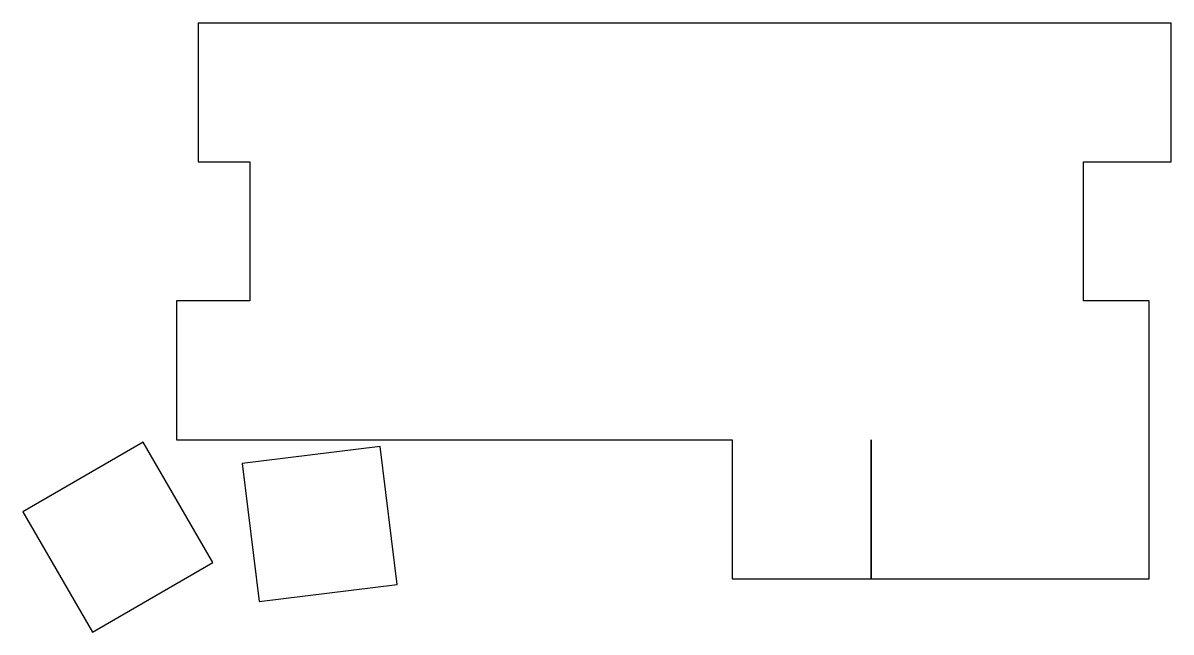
# Model space of a CAD drawing. Header units: millimetres. Extents: x 168 to 324, y -73 to 10.
import ezdxf

# ---------------------------------------------------------------- set-up
doc = ezdxf.new("R2010")
doc.units = ezdxf.units.MM

msp = doc.modelspace()

# ---------------------------------------------------------------- linework, layer by layer
at = {"linetype": 'CONTINUOUS'}
for p, q in [((191.5, 10.5), (324.5, 10.5)), ((191.5, 10.5), (191.5, -8.5)), ((324.5, -8.5), (324.5, 10.5)), ((191.5, -8.5), (198.53, -8.5)), ((198.53, -8.5), (198.53, -27.5)), ((312.53, -8.5), (324.5, -8.5)), ((312.53, -27.5), (312.53, -8.5)), ((198.53, -27.5), (188.5, -27.5)), ((188.5, -27.5), (188.5, -46.5)), ((321.5, -27.5), (312.53, -27.5)), ((321.5, -65.5), (321.5, -27.5)), ((183.98, -46.82), (167.52, -56.32)), ((193.48, -63.28), (183.98, -46.82)), ((188.5, -46.5), (264.5, -46.5)), ((264.5, -46.5), (264.5, -65.5)), ((283.5, -65.5), (283.5, -46.5)), ((283.5, -46.5), (283.5, -65.5)), ((216.37, -47.41), (197.51, -49.73)), ((218.69, -66.27), (216.37, -47.41)), ((197.51, -49.73), (199.83, -68.59)), ((167.52, -56.32), (177.02, -72.78)), ((177.02, -72.78), (193.48, -63.28)), ((264.5, -65.5), (283.5, -65.5)), ((283.5, -65.5), (321.5, -65.5)), ((199.83, -68.59), (218.69, -66.27))]:
    msp.add_line(p, q, dxfattribs=at)

doc.saveas('drawing.dxf')
